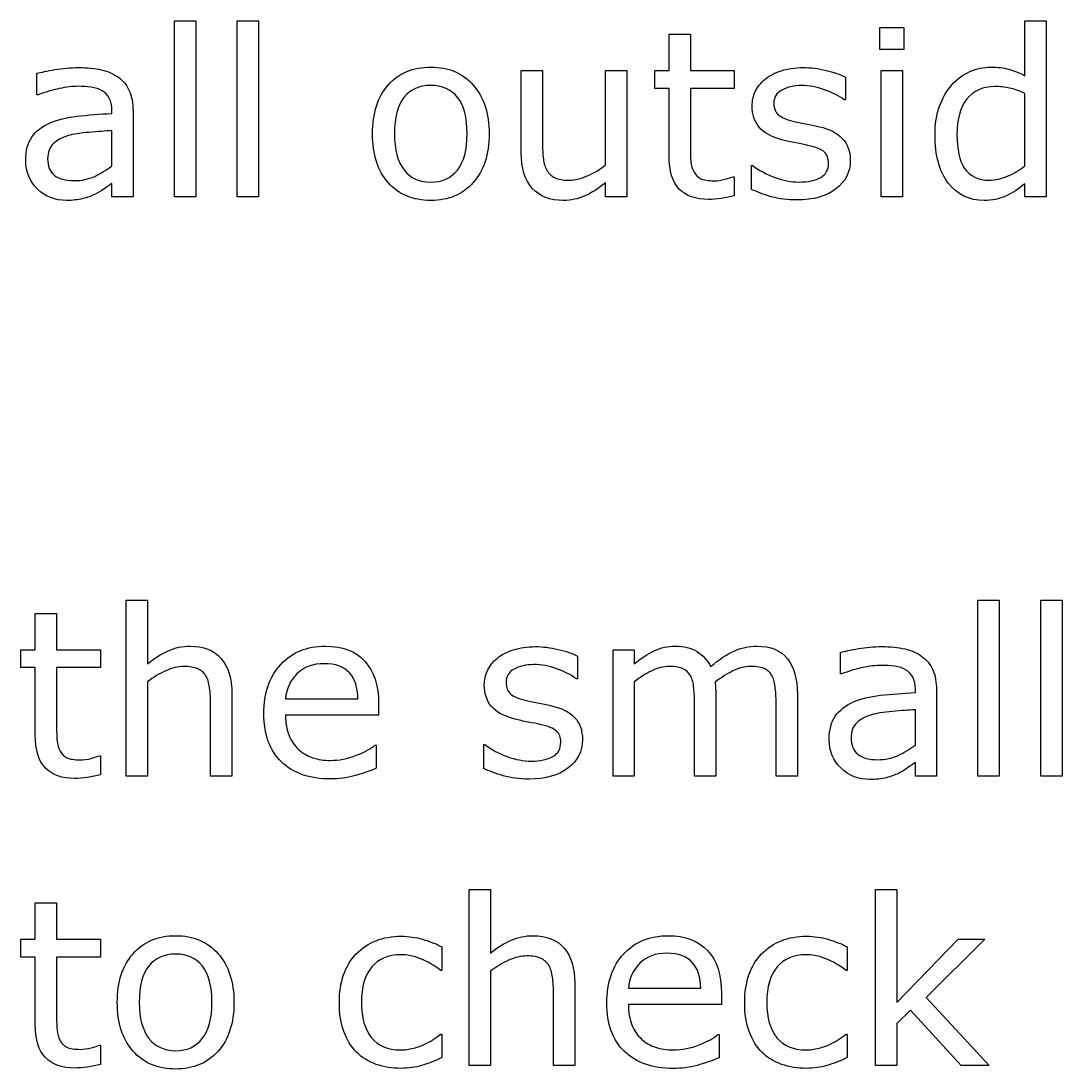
# Model space of a CAD drawing. Extents: x 37 to 222, y 56 to 202.
# Drawn here: x 147.97 to 166.99, y 182.04 to 201.2 of the extents above; entities that cross this region are included whole.
import ezdxf

# ---------------------------------------------------------------- set-up
doc = ezdxf.new("R2010")
doc.units = 0
doc.layers.add('Layer_1', color=7, linetype='CONTINUOUS')

msp = doc.modelspace()

# ---------------------------------------------------------------- linework, layer by layer
at = {"layer": 'Layer_1', "color": 7}
for p, q in [((150.771296, 197.981025), (150.771296, 201.197366)), ((150.771296, 201.197366), (151.159904, 201.197366)), ((151.159904, 201.197366), (151.159904, 197.981025)), ((151.920581, 197.981025), (151.920581, 201.197366)), ((151.920581, 201.197366), (152.309187, 201.197366)), ((152.309187, 201.197366), (152.309187, 197.981025)), ((166.315568, 200.19691), (166.315568, 201.197366)), ((166.315568, 201.197366), (166.704174, 201.197366)), ((166.704174, 201.197366), (166.704174, 197.981025)), ((159.812606, 200.289927), (159.812606, 200.953453)), ((159.812606, 200.953453), (160.201212, 200.953453)), ((160.201212, 200.953453), (160.201212, 200.289927)), ((163.661465, 200.676468), (163.661465, 201.079544)), ((163.661465, 201.079544), (164.099683, 201.079544)), ((164.099683, 201.079544), (164.099683, 200.676468)), ((164.099683, 200.676468), (163.661465, 200.676468)), ((164.099683, 200.676468), (164.099683, 200.676468)), ((148.257768, 199.84551), (148.257768, 200.240318)), ((157.108895, 198.791312), (157.108895, 200.289928)), ((157.108895, 200.289928), (157.497501, 200.289928)), ((157.497501, 200.289928), (157.497501, 198.97528)), ((158.65092, 198.566002), (158.65092, 200.289928)), ((158.65092, 200.289928), (159.039526, 200.289928)), ((159.039526, 200.289928), (159.039526, 197.981025)), ((159.550089, 199.963333), (159.550089, 200.289927)), ((159.550089, 200.289927), (159.812606, 200.289927)), ((160.201212, 200.289927), (161.003231, 200.289927)), ((161.003231, 200.289927), (161.003231, 199.963333)), ((163.686267, 197.981025), (163.686267, 200.289928)), ((163.686267, 200.289928), (164.074876, 200.289928)), ((164.074876, 200.289928), (164.074876, 197.981025)), ((163.033069, 200.172106), (163.033069, 199.756627)), ((148.278427, 199.84551), (148.257768, 199.84551)), ((159.812606, 199.963333), (159.550089, 199.963333)), ((159.812606, 198.7355), (159.812606, 199.963333)), ((161.003231, 199.963333), (160.201212, 199.963333)), ((160.201212, 199.963333), (160.201212, 198.9112)), ((166.315568, 198.549466), (166.315568, 199.874449)), ((163.033069, 199.756627), (163.012411, 199.756627)), ((149.628214, 199.506513), (149.628214, 199.566458)), ((150.014768, 199.547853), (150.014768, 197.981024)), ((149.628214, 198.549466), (149.628214, 199.192321)), ((156.12084, 199.134443), (156.12084, 199.134443)), ((156.52185, 199.134443), (156.52185, 199.134443)), ((163.124032, 198.646617), (163.124032, 198.646617)), ((149.628214, 198.549466), (149.628214, 198.549466)), ((161.319489, 198.119518), (161.319489, 198.555667)), ((161.319489, 198.555667), (161.340148, 198.555667)), ((166.315568, 198.549464), (166.315568, 198.549466)), ((160.982558, 198.351026), (161.003245, 198.351026)), ((161.003245, 198.351026), (161.003245, 198.001694)), ((149.628214, 197.981025), (149.628214, 198.227005)), ((158.65092, 197.981025), (158.65092, 198.23734)), ((166.315568, 197.981025), (166.315568, 198.222871)), ((150.014754, 197.981025), (149.628214, 197.981025)), ((150.014768, 197.981024), (150.014754, 197.981025)), ((151.159904, 197.981025), (150.771296, 197.981025)), ((151.159904, 197.981025), (151.159904, 197.981025)), ((152.309187, 197.981025), (151.920581, 197.981025)), ((152.309187, 197.981025), (152.309187, 197.981025)), ((159.039526, 197.981025), (158.65092, 197.981025)), ((159.039526, 197.981025), (159.039526, 197.981025)), ((161.003245, 198.001694), (161.003231, 198.001696)), ((164.074876, 197.981025), (163.686267, 197.981025)), ((164.074876, 197.981025), (164.074876, 197.981025)), ((166.704174, 197.981025), (166.315568, 197.981025)), ((166.704174, 197.981025), (166.704174, 197.981025)), ((149.890734, 187.397692), (149.890734, 190.614033)), ((149.890734, 190.614033), (150.27934, 190.614033)), ((150.27934, 190.614033), (150.27934, 189.45028)), ((165.455671, 187.397692), (165.455671, 190.614033)), ((165.455671, 190.614033), (165.844279, 190.614033)), ((165.844279, 190.614033), (165.844279, 187.397692)), ((166.604956, 187.397692), (166.604956, 190.614033)), ((166.604956, 190.614033), (166.993562, 190.614033)), ((166.993562, 190.614033), (166.993562, 187.397692)), ((148.228815, 189.706594), (148.228815, 190.370119)), ((148.228815, 190.370119), (148.617424, 190.370119)), ((148.617424, 190.370119), (148.617424, 189.706594)), ((147.9663, 189.379999), (147.9663, 189.706594)), ((147.9663, 189.706594), (148.228815, 189.706594)), ((148.617424, 189.706594), (149.41944, 189.706594)), ((149.41944, 189.706594), (149.41944, 189.379999)), ((158.787307, 187.397692), (158.787307, 189.706595)), ((158.787307, 189.706595), (159.175916, 189.706595)), ((159.175916, 189.706595), (159.175916, 189.45028)), ((162.942143, 189.262176), (162.942143, 189.656984)), ((158.138278, 189.588773), (158.138278, 189.173294)), ((148.228815, 189.379999), (147.9663, 189.379999)), ((148.228815, 188.152167), (148.228815, 189.379999)), ((149.41944, 189.379999), (148.617424, 189.379999)), ((148.617424, 189.379999), (148.617424, 188.327867)), ((162.962802, 189.262176), (162.942143, 189.262176)), ((150.27934, 189.121617), (150.27934, 187.397692)), ((158.138278, 189.173294), (158.117619, 189.173294)), ((159.175916, 189.121617), (159.175916, 187.397692)), ((151.821365, 188.896308), (151.821365, 187.397692)), ((160.666272, 188.875638), (160.666272, 187.397692)), ((162.156611, 188.896308), (162.156611, 187.397692)), ((164.312589, 188.92318), (164.312589, 188.983125)), ((164.699143, 188.96452), (164.699143, 187.397691)), ((151.432754, 187.397692), (151.432754, 188.71234)), ((152.801148, 188.809492), (154.124065, 188.809492)), ((154.124065, 188.809492), (154.124065, 188.809492)), ((154.50235, 188.722675), (154.50235, 188.511836)), ((160.277666, 187.397692), (160.277666, 188.71234)), ((161.768042, 187.397692), (161.768042, 188.71234)), ((154.502335, 188.511836), (152.801148, 188.511836)), ((154.50235, 188.511836), (154.502335, 188.511836)), ((164.312589, 187.966132), (164.312589, 188.608987)), ((154.436188, 187.961998), (154.456875, 187.961998)), ((154.456875, 187.961998), (154.456875, 187.538252)), ((156.424698, 187.536184), (156.424698, 187.972334)), ((156.424698, 187.972334), (156.445356, 187.972334)), ((158.229241, 188.063284), (158.229241, 188.063284)), ((164.312589, 187.966132), (164.312589, 187.966132)), ((149.398773, 187.767696), (149.419431, 187.767696)), ((149.419431, 187.767696), (149.419431, 187.418363)), ((164.312589, 187.397692), (164.312589, 187.643672)), ((149.419431, 187.418363), (149.41944, 187.418362)), ((150.27934, 187.397692), (149.890734, 187.397692)), ((151.821363, 187.397692), (151.432754, 187.397692)), ((151.821365, 187.397692), (151.821363, 187.397692)), ((159.175916, 187.397692), (158.787307, 187.397692)), ((160.666272, 187.397692), (160.277666, 187.397692)), ((162.156648, 187.397692), (161.768042, 187.397692)), ((162.156611, 187.397692), (162.156648, 187.397692)), ((164.699129, 187.397692), (164.312589, 187.397692)), ((164.699143, 187.397691), (164.699129, 187.397692)), ((165.844279, 187.397692), (165.455671, 187.397692)), ((165.844279, 187.397692), (165.844279, 187.397692)), ((166.993562, 187.397692), (166.604956, 187.397692)), ((166.993562, 187.397692), (166.993562, 187.397692)), ((156.158054, 182.106025), (156.158054, 185.322366)), ((156.158054, 185.322366), (156.54666, 185.322366)), ((156.54666, 185.322366), (156.54666, 184.158613)), ((163.582917, 182.106025), (163.582917, 185.322366)), ((163.582917, 185.322366), (163.971523, 185.322366)), ((163.971523, 185.322366), (163.971523, 183.259443)), ((148.228815, 184.414927), (148.228815, 185.078453)), ((148.228815, 185.078453), (148.617424, 185.078453)), ((148.617424, 185.078453), (148.617424, 184.414927)), ((147.9663, 184.088333), (147.9663, 184.414927)), ((147.9663, 184.414927), (148.228815, 184.414927)), ((148.617424, 184.414927), (149.41944, 184.414927)), ((149.41944, 184.414927), (149.41944, 184.088333)), ((155.657821, 184.276435), (155.657821, 183.84442)), ((163.066154, 184.276435), (163.066154, 183.84442)), ((163.971523, 183.259443), (165.093938, 184.414928)), ((165.58383, 184.414928), (164.511028, 183.348326)), ((165.093938, 184.414928), (165.58383, 184.414928)), ((148.228815, 184.088333), (147.9663, 184.088333)), ((148.228815, 182.8605), (148.228815, 184.088333)), ((149.41944, 184.088333), (148.617424, 184.088333)), ((148.617424, 184.088333), (148.617424, 183.0362)), ((155.657821, 183.84442), (155.637134, 183.84442)), ((156.54666, 183.829951), (156.54666, 182.106025)), ((163.066154, 183.84442), (163.045467, 183.84442)), ((158.088686, 183.604641), (158.088686, 182.106025)), ((159.068465, 183.517825), (160.391382, 183.517825)), ((160.391382, 183.517825), (160.391382, 183.517825)), ((157.700074, 182.106025), (157.700074, 183.420673)), ((160.769667, 183.431009), (160.769667, 183.220169)), ((164.511028, 183.348326), (165.662379, 182.106025)), ((151.457558, 183.259443), (151.457558, 183.259443)), ((151.858568, 183.259443), (151.858568, 183.259443)), ((160.769653, 183.220169), (159.068465, 183.220169)), ((160.769667, 183.220169), (160.769653, 183.220169)), ((164.223706, 183.116816), (163.971523, 182.877037)), ((165.149747, 182.106025), (164.223706, 183.116816)), ((163.971523, 182.877037), (163.971523, 182.106025)), ((155.637134, 182.6786), (155.657821, 182.6786)), ((155.657821, 182.6786), (155.657821, 182.250719)), ((160.703506, 182.670332), (160.724192, 182.670332)), ((160.724192, 182.670332), (160.724192, 182.246585)), ((163.045467, 182.6786), (163.066154, 182.6786)), ((163.066154, 182.6786), (163.066154, 182.250719)), ((149.398773, 182.476029), (149.419431, 182.476029)), ((149.419431, 182.476029), (149.419431, 182.126696)), ((155.657821, 182.250719), (155.657821, 182.250719)), ((163.066154, 182.250719), (163.066154, 182.250719)), ((149.419431, 182.126696), (149.41944, 182.126696)), ((156.54666, 182.106025), (156.158054, 182.106025)), ((158.08868, 182.106025), (157.700074, 182.106025)), ((158.088686, 182.106025), (158.08868, 182.106025)), ((163.971523, 182.106025), (163.582917, 182.106025)), ((165.662379, 182.106025), (165.149747, 182.106025)), ((165.662379, 182.106025), (165.662379, 182.106025))]:
    msp.add_line(p, q, dxfattribs=at)
for points in [[(148.257768, 200.240318), (148.333562, 200.260988), (148.443116, 200.283726), (148.58643, 200.30853)], [(148.58643, 200.30853), (148.729746, 200.333335), (148.870995, 200.345737), (149.010178, 200.345737)], [(149.010178, 200.345737), (149.172787, 200.345737), (149.314035, 200.331957), (149.433923, 200.304396)], [(149.433923, 200.304396), (149.555192, 200.278214), (149.659924, 200.232738), (149.748119, 200.16797)], [(154.678036, 200.025345), (154.870961, 200.244453), (155.130721, 200.354007), (155.457316, 200.354007)], [(155.457316, 200.354007), (155.781155, 200.354007), (156.039537, 200.244453), (156.232462, 200.025345)], [(161.567526, 200.134899), (161.644695, 200.199667), (161.742536, 200.250654), (161.861048, 200.287861)], [(161.861048, 200.287861), (161.980936, 200.326446), (162.114606, 200.345739), (162.262058, 200.345739)], [(162.262058, 200.345739), (162.399861, 200.345739), (162.539043, 200.328513), (162.679603, 200.294062)], [(162.679603, 200.294062), (162.82154, 200.260989), (162.939362, 200.220337), (163.033069, 200.172106)], [(164.982316, 200.031546), (165.076021, 200.136277), (165.184886, 200.216203), (165.308909, 200.271324)], [(165.308909, 200.271324), (165.434312, 200.326446), (165.563848, 200.354007), (165.697518, 200.354007)], [(165.697518, 200.354007), (165.818785, 200.354007), (165.926272, 200.340915), (166.01998, 200.314733)], [(166.01998, 200.314733), (166.113685, 200.289928), (166.212214, 200.250654), (166.315568, 200.19691)], [(149.008098, 200.002606), (148.906122, 200.002606), (148.792433, 199.988826), (148.667033, 199.961265)], [(149.249943, 199.986071), (149.172772, 199.997094), (149.092157, 200.002606), (149.008098, 200.002606)], [(149.448379, 199.921992), (149.393259, 199.953687), (149.327114, 199.975046), (149.249943, 199.986071)], [(149.748119, 200.16797), (149.834934, 200.104581), (149.901079, 200.022587), (149.946555, 199.921991)], [(154.390714, 199.134443), (154.390714, 199.510648), (154.486488, 199.807615), (154.678036, 200.025345)], [(155.457316, 200.019144), (155.246475, 200.019144), (155.082488, 199.946108), (154.965355, 199.800035)], [(155.94514, 199.800035), (155.828007, 199.946108), (155.665399, 200.019144), (155.457316, 200.019144)], [(156.232462, 200.025345), (156.425387, 199.807615), (156.52185, 199.510648), (156.52185, 199.134443)], [(161.387691, 199.90959), (161.427654, 199.99365), (161.487599, 200.068753), (161.567526, 200.134899)], [(162.23313, 200.017076), (162.091191, 200.017076), (161.971301, 199.989516), (161.873461, 199.934394)], [(162.650675, 199.940595), (162.508736, 199.991583), (162.369555, 200.017076), (162.23313, 200.017076)], [(164.754938, 199.640872), (164.811439, 199.793834), (164.887232, 199.924059), (164.982316, 200.031546)], [(165.763662, 199.998471), (165.545934, 199.998471), (165.376435, 199.922679), (165.255166, 199.771095)], [(166.034449, 199.971601), (165.951765, 199.989515), (165.861503, 199.998471), (165.763662, 199.998471)], [(148.667033, 199.961265), (148.541632, 199.935082), (148.412097, 199.896497), (148.278427, 199.84551)], [(149.580671, 199.785566), (149.550354, 199.843444), (149.506257, 199.888919), (149.448379, 199.921992)], [(149.946555, 199.921991), (149.99203, 199.821394), (150.014768, 199.696681), (150.014768, 199.547853)], [(154.965355, 199.800035), (154.8496, 199.655341), (154.791723, 199.433477), (154.791723, 199.134443)], [(156.12084, 199.134443), (156.12084, 199.433477), (156.062274, 199.655341), (155.94514, 199.800035)], [(161.329813, 199.640872), (161.329813, 199.735957), (161.349106, 199.825529), (161.387691, 199.90959)], [(161.873461, 199.934394), (161.77562, 199.880651), (161.726699, 199.800035), (161.726699, 199.692548)], [(163.012411, 199.756627), (162.913191, 199.829663), (162.792612, 199.890986), (162.650675, 199.940595)], [(166.315568, 199.874449), (166.210837, 199.921303), (166.117131, 199.953687), (166.034449, 199.971601)], [(149.628214, 199.566458), (149.628214, 199.654653), (149.612366, 199.727689), (149.580671, 199.785566)], [(161.455904, 199.256399), (161.371844, 199.36113), (161.329813, 199.489288), (161.329813, 199.640872)], [(161.726699, 199.692548), (161.726699, 199.597464), (161.756327, 199.525806), (161.815582, 199.477574)], [(164.672256, 199.117907), (164.672256, 199.313588), (164.699816, 199.48791), (164.754938, 199.640872)], [(165.255166, 199.771095), (165.133899, 199.619511), (165.073265, 199.404537), (165.073265, 199.126173)], [(148.487198, 199.330814), (148.627758, 199.392825), (148.796568, 199.434855), (148.993629, 199.456904)], [(148.993629, 199.456904), (149.190687, 199.478953), (149.402216, 199.495489), (149.628214, 199.506513)], [(161.815582, 199.477574), (161.873461, 199.429343), (161.967168, 199.390069), (162.096704, 199.359752)], [(148.164736, 199.074498), (148.24053, 199.183363), (148.348017, 199.268802), (148.487198, 199.330814)], [(161.887919, 199.020755), (161.685347, 199.074498), (161.541342, 199.153046), (161.455904, 199.256399)], [(162.096704, 199.359752), (162.168362, 199.343216), (162.248288, 199.326679), (162.336483, 199.310143)], [(162.336483, 199.310143), (162.426055, 199.293606), (162.500468, 199.278448), (162.559723, 199.264668)], [(162.559723, 199.264668), (162.740248, 199.223326), (162.87943, 199.152357), (162.977271, 199.051761)], [(148.053117, 198.650752), (148.053117, 198.825762), (148.090324, 198.967011), (148.164736, 199.074498)], [(148.828263, 199.10137), (148.716643, 199.069675), (148.626381, 199.020066), (148.55748, 198.952542)], [(149.2086, 199.161315), (149.048749, 199.147535), (148.92197, 199.127553), (148.828263, 199.10137)], [(149.628214, 199.192321), (149.509703, 199.185431), (149.369832, 199.175095), (149.2086, 199.161315)], [(154.678036, 198.243541), (154.486488, 198.461271), (154.390714, 198.758239), (154.390714, 199.134443)], [(154.791723, 199.134443), (154.791723, 198.845055), (154.85029, 198.625258), (154.967424, 198.475052)], [(155.943074, 198.472985), (156.061585, 198.621813), (156.12084, 198.842299), (156.12084, 199.134443)], [(156.52185, 199.134443), (156.52185, 198.758239), (156.425387, 198.461271), (156.232462, 198.243541)], [(162.977271, 199.051761), (163.075112, 198.949786), (163.124032, 198.814738), (163.124032, 198.646617)], [(164.914103, 198.235273), (164.752871, 198.447491), (164.672256, 198.741702), (164.672256, 199.117907)], [(165.073265, 199.126173), (165.073265, 198.851944), (165.120119, 198.643171), (165.213826, 198.499855)], [(148.55748, 198.952542), (148.488576, 198.886396), (148.454124, 198.794757), (148.454124, 198.677623)], [(157.497501, 198.97528), (157.497501, 198.858146), (157.503013, 198.757549), (157.514039, 198.673489)], [(160.201212, 198.9112), (160.201212, 198.789933), (160.203968, 198.694848), (160.209481, 198.625946)], [(162.129766, 198.967011), (162.041572, 198.983548), (161.960956, 199.001462), (161.887919, 199.020755)], [(162.346807, 198.923603), (162.291685, 198.936006), (162.219338, 198.950475), (162.129766, 198.967011)], [(162.648595, 198.803714), (162.59623, 198.850567), (162.495634, 198.89053), (162.346807, 198.923603)], [(148.270158, 198.123652), (148.125464, 198.261456), (148.053117, 198.437156), (148.053117, 198.650752)], [(148.454124, 198.677623), (148.454124, 198.545332), (148.494088, 198.445424), (148.574015, 198.3779)], [(157.311465, 198.138121), (157.176418, 198.286949), (157.108895, 198.50468), (157.108895, 198.791312)], [(157.514039, 198.673489), (157.525064, 198.590807), (157.548491, 198.519838), (157.584318, 198.460582)], [(159.996573, 198.125718), (159.873928, 198.252498), (159.812606, 198.455759), (159.812606, 198.7355)], [(162.727146, 198.597008), (162.727146, 198.687959), (162.700962, 198.75686), (162.648595, 198.803714)], [(163.124032, 198.646617), (163.124032, 198.435778), (163.036527, 198.262834), (162.861515, 198.127786)], [(149.314021, 198.35723), (149.427021, 198.410973), (149.531752, 198.475052), (149.628214, 198.549466)], [(154.967424, 198.475052), (155.084557, 198.326223), (155.247855, 198.251809), (155.457316, 198.251809)], [(155.457316, 198.251809), (155.664021, 198.251809), (155.825941, 198.325535), (155.943074, 198.472985)], [(157.584318, 198.460582), (157.621524, 198.399949), (157.669755, 198.355851), (157.72901, 198.328291)], [(158.316055, 198.365498), (158.435945, 198.417863), (158.547567, 198.484698), (158.65092, 198.566002)], [(160.209481, 198.625946), (160.214994, 198.558422), (160.234286, 198.495033), (160.267356, 198.435777)], [(161.340148, 198.555667), (161.462794, 198.463338), (161.599221, 198.389613), (161.749427, 198.334492)], [(162.582451, 198.336559), (162.678914, 198.39168), (162.727146, 198.478497), (162.727146, 198.597008)], [(165.213826, 198.499855), (165.307533, 198.357917), (165.457739, 198.286948), (165.664444, 198.286948)], [(165.999307, 198.359295), (166.112307, 198.408905), (166.217727, 198.472294), (166.315568, 198.549464)], [(148.574015, 198.3779), (148.65394, 198.311754), (148.775897, 198.278681), (148.939885, 198.278681)], [(148.939885, 198.278681), (149.076309, 198.278681), (149.201021, 198.304864), (149.314021, 198.35723)], [(157.72901, 198.328291), (157.788268, 198.30073), (157.874395, 198.286949), (157.987393, 198.286949)], [(157.987393, 198.286949), (158.08799, 198.286949), (158.197544, 198.313132), (158.316055, 198.365498)], [(160.267356, 198.435777), (160.297675, 198.380656), (160.339016, 198.340003), (160.391382, 198.313821)], [(160.391382, 198.313821), (160.445125, 198.289016), (160.526429, 198.276614), (160.635295, 198.276614)], [(160.635295, 198.276614), (160.698684, 198.276614), (160.76483, 198.28557), (160.833731, 198.303484)], [(160.833731, 198.303484), (160.902633, 198.322777), (160.952242, 198.338624), (160.982558, 198.351026)], [(161.749427, 198.334492), (161.899633, 198.280748), (162.043638, 198.253877), (162.181441, 198.253877)], [(162.181441, 198.253877), (162.352317, 198.253877), (162.485987, 198.281437), (162.582451, 198.336559)], [(165.664444, 198.286948), (165.774688, 198.286948), (165.886309, 198.311064), (165.999307, 198.359295)], [(148.799324, 197.916946), (148.59124, 197.916946), (148.414851, 197.985848), (148.270158, 198.123652)], [(149.487653, 198.127786), (149.429777, 198.086445), (149.373278, 198.053372), (149.318156, 198.028567)], [(149.628214, 198.227005), (149.593764, 198.203578), (149.54691, 198.170505), (149.487653, 198.127786)], [(155.457316, 197.916946), (155.130721, 197.916946), (154.870961, 198.025811), (154.678036, 198.243541)], [(156.232462, 198.243541), (156.039537, 198.025811), (155.781155, 197.916946), (155.457316, 197.916946)], [(157.87784, 197.916946), (157.635306, 197.916946), (157.446514, 197.990671), (157.311465, 198.138121)], [(158.65092, 198.23734), (158.520005, 198.133987), (158.394603, 198.05475), (158.274715, 197.999629)], [(160.534009, 197.935549), (160.298364, 197.935549), (160.119219, 197.998939), (159.996573, 198.125718)], [(161.67709, 197.985159), (161.535153, 198.0265), (161.415953, 198.071287), (161.319489, 198.119518)], [(162.861515, 198.127786), (162.687882, 197.992738), (162.45017, 197.925215), (162.148379, 197.925215)], [(165.571427, 197.916946), (165.29582, 197.916946), (165.076712, 198.023055), (164.914103, 198.235273)], [(166.315568, 198.222871), (166.203947, 198.126408), (166.087503, 198.051305), (165.966236, 197.997562)], [(149.094912, 197.950019), (149.010854, 197.927971), (148.912324, 197.916946), (148.799324, 197.916946)], [(149.318156, 198.028567), (149.253388, 197.996873), (149.178973, 197.97069), (149.094912, 197.950019)], [(158.274715, 197.999629), (158.154825, 197.944507), (158.022534, 197.916946), (157.87784, 197.916946)], [(160.763452, 197.954153), (160.678014, 197.941751), (160.601533, 197.935549), (160.534009, 197.935549)], [(161.003231, 198.001696), (160.930194, 197.982403), (160.850268, 197.966556), (160.763452, 197.954153)], [(162.148379, 197.925215), (161.977503, 197.925215), (161.820407, 197.945196), (161.67709, 197.985159)], [(165.966236, 197.997562), (165.844967, 197.943818), (165.713364, 197.916946), (165.571427, 197.916946)], [(150.27934, 189.45028), (150.400607, 189.550876), (150.526009, 189.629425), (150.655545, 189.685924)], [(150.655545, 189.685924), (150.785079, 189.742424), (150.91806, 189.770673), (151.054486, 189.770673)], [(151.054486, 189.770673), (151.303912, 189.770673), (151.494082, 189.69557), (151.624995, 189.545364)], [(152.714345, 189.437877), (152.92105, 189.659741), (153.192523, 189.770673), (153.528765, 189.770673)], [(153.528765, 189.770673), (153.840203, 189.770673), (154.079981, 189.679723), (154.248101, 189.497822)], [(156.672734, 189.551565), (156.749903, 189.616333), (156.847744, 189.667321), (156.966257, 189.704528)], [(156.966257, 189.704528), (157.086145, 189.743113), (157.219815, 189.762405), (157.367266, 189.762405)], [(157.367266, 189.762405), (157.50507, 189.762405), (157.644251, 189.74518), (157.784811, 189.710729)], [(157.784811, 189.710729), (157.926748, 189.677656), (158.044571, 189.637004), (158.138278, 189.588773)], [(159.175916, 189.45028), (159.297183, 189.550876), (159.417761, 189.629425), (159.537651, 189.685924)], [(159.537651, 189.685924), (159.658918, 189.742424), (159.787764, 189.770673), (159.924188, 189.770673)], [(159.924188, 189.770673), (160.081286, 189.770673), (160.214268, 189.737601), (160.323132, 189.671455)], [(160.323132, 189.671455), (160.433376, 189.605309), (160.515369, 189.513669), (160.569111, 189.396536)], [(160.569111, 189.396536), (160.726207, 189.528828), (160.869524, 189.623912), (160.99906, 189.68179)], [(160.99906, 189.68179), (161.128594, 189.741046), (161.267087, 189.770673), (161.414539, 189.770673)], [(161.414539, 189.770673), (161.668097, 189.770673), (161.854821, 189.693503), (161.974711, 189.539163)], [(162.942143, 189.656984), (163.017937, 189.677655), (163.127491, 189.700392), (163.270805, 189.725197)], [(163.270805, 189.725197), (163.414121, 189.750002), (163.55537, 189.762404), (163.694553, 189.762404)], [(163.694553, 189.762404), (163.857162, 189.762404), (163.99841, 189.748624), (164.118298, 189.721063)], [(164.118298, 189.721063), (164.239567, 189.69488), (164.344299, 189.649405), (164.432494, 189.584637)], [(151.624995, 189.545364), (151.755909, 189.395158), (151.821365, 189.178806), (151.821365, 188.896308)], [(153.508081, 189.45028), (153.299996, 189.45028), (153.133942, 189.388957), (153.009919, 189.266312)], [(153.969034, 189.282848), (153.868437, 189.394469), (153.714786, 189.45028), (153.508081, 189.45028)], [(154.248101, 189.497822), (154.4176, 189.315921), (154.50235, 189.057539), (154.50235, 188.722675)], [(156.4929, 189.326256), (156.532862, 189.410316), (156.592807, 189.48542), (156.672734, 189.551565)], [(161.974711, 189.539163), (162.095978, 189.386201), (162.156611, 189.171916), (162.156611, 188.896308)], [(164.432494, 189.584637), (164.519309, 189.521247), (164.585454, 189.439254), (164.63093, 189.338657)], [(150.612136, 189.322122), (150.49638, 189.269757), (150.385448, 189.202922), (150.27934, 189.121617)], [(150.944933, 189.40067), (150.838823, 189.40067), (150.727891, 189.374487), (150.612136, 189.322122)], [(151.197112, 189.357262), (151.132344, 189.386201), (151.048284, 189.40067), (150.944933, 189.40067)], [(151.345942, 189.229105), (151.311491, 189.286982), (151.261881, 189.329701), (151.197112, 189.357262)], [(152.406353, 188.538707), (152.406353, 188.91629), (152.509017, 189.216013), (152.714345, 189.437877)], [(153.009919, 189.266312), (152.887275, 189.143666), (152.817684, 188.991393), (152.801148, 188.809492)], [(154.124065, 188.809492), (154.122747, 189.013442), (154.071071, 189.171227), (153.969034, 189.282848)], [(156.435021, 189.057539), (156.435021, 189.152623), (156.454314, 189.242196), (156.4929, 189.326256)], [(156.978669, 189.351061), (156.880828, 189.297317), (156.831908, 189.216702), (156.831908, 189.109215)], [(157.338339, 189.433743), (157.1964, 189.433743), (157.07651, 189.406182), (156.978669, 189.351061)], [(157.755884, 189.357262), (157.613945, 189.408249), (157.474763, 189.433743), (157.338339, 189.433743)], [(158.117619, 189.173294), (158.018399, 189.24633), (157.897821, 189.307653), (157.755884, 189.357262)], [(159.494243, 189.322122), (159.388133, 189.269757), (159.282024, 189.202922), (159.175916, 189.121617)], [(159.814635, 189.40067), (159.708527, 189.40067), (159.60173, 189.374487), (159.494243, 189.322122)], [(160.07095, 189.355195), (160.011694, 189.385512), (159.926256, 189.40067), (159.814635, 189.40067)], [(160.207376, 189.222903), (160.175682, 189.282159), (160.130207, 189.326256), (160.07095, 189.355195)], [(160.978418, 189.317988), (160.869552, 189.264245), (160.760687, 189.195343), (160.651822, 189.111282)], [(161.305011, 189.40067), (161.196147, 189.40067), (161.087283, 189.373109), (160.978418, 189.317988)], [(161.561328, 189.355195), (161.502071, 189.385512), (161.416632, 189.40067), (161.305011, 189.40067)], [(161.697752, 189.220836), (161.666058, 189.280092), (161.620584, 189.324878), (161.561328, 189.355195)], [(163.351408, 189.377931), (163.226007, 189.351749), (163.096472, 189.313164), (162.962802, 189.262176)], [(163.692473, 189.419273), (163.590497, 189.419273), (163.476808, 189.405492), (163.351408, 189.377931)], [(163.934318, 189.402737), (163.857147, 189.413761), (163.776532, 189.419273), (163.692473, 189.419273)], [(164.132754, 189.338658), (164.077634, 189.370353), (164.011489, 189.391713), (163.934318, 189.402737)], [(164.265046, 189.202233), (164.234729, 189.26011), (164.190632, 189.305586), (164.132754, 189.338658)], [(164.63093, 189.338657), (164.676405, 189.238061), (164.699143, 189.113348), (164.699143, 188.96452)], [(151.414155, 189.009996), (151.401756, 189.103703), (151.379019, 189.176739), (151.345942, 189.229105)], [(156.831908, 189.109215), (156.831908, 189.014131), (156.861535, 188.942473), (156.920791, 188.894241)], [(160.263188, 189.001728), (160.254928, 189.094057), (160.236324, 189.167782), (160.207376, 189.222903)], [(160.651822, 189.111282), (160.655961, 189.079587), (160.659405, 189.04238), (160.662152, 188.999661)], [(161.753564, 188.999661), (161.745304, 189.09199), (161.7267, 189.165715), (161.697752, 189.220836)], [(164.312589, 188.983125), (164.312589, 189.071319), (164.296741, 189.144355), (164.265046, 189.202233)], [(151.432754, 188.71234), (151.432754, 188.818449), (151.426554, 188.917668), (151.414155, 189.009996)], [(156.561113, 188.673066), (156.477052, 188.777797), (156.435021, 188.905954), (156.435021, 189.057539)], [(156.920791, 188.894241), (156.978669, 188.84601), (157.072376, 188.806736), (157.201912, 188.776419)], [(160.277666, 188.71234), (160.277666, 188.814315), (160.27284, 188.910778), (160.263188, 189.001728)], [(160.662152, 188.999661), (160.664898, 188.95832), (160.666272, 188.916979), (160.666272, 188.875638)], [(161.768042, 188.71234), (161.768042, 188.811559), (161.763216, 188.907333), (161.753564, 188.999661)], [(163.171573, 188.74748), (163.312133, 188.809492), (163.480943, 188.851522), (163.678004, 188.873571)], [(163.678004, 188.873571), (163.875062, 188.895619), (164.086591, 188.912156), (164.312589, 188.92318)], [(157.201912, 188.776419), (157.27357, 188.759883), (157.353497, 188.743346), (157.441691, 188.726809)], [(157.441691, 188.726809), (157.531263, 188.710273), (157.605676, 188.695115), (157.664932, 188.681334)], [(157.664932, 188.681334), (157.845456, 188.639993), (157.984639, 188.569024), (158.08248, 188.468427)], [(162.849111, 188.491165), (162.924905, 188.60003), (163.032392, 188.685468), (163.171573, 188.74748)], [(152.728814, 187.654007), (152.51384, 187.862091), (152.406353, 188.156991), (152.406353, 188.538707)], [(152.801148, 188.511836), (152.801148, 188.369898), (152.822507, 188.245874), (152.865226, 188.139765)], [(156.993127, 188.437422), (156.790556, 188.491165), (156.646551, 188.569713), (156.561113, 188.673066)], [(162.737492, 188.067418), (162.737492, 188.242429), (162.774699, 188.383678), (162.849111, 188.491165)], [(163.512638, 188.518037), (163.401018, 188.486342), (163.310756, 188.436732), (163.241855, 188.369209)], [(163.892975, 188.577981), (163.733124, 188.564202), (163.606345, 188.54422), (163.512638, 188.518037)], [(164.312589, 188.608987), (164.194078, 188.602097), (164.054207, 188.591762), (163.892975, 188.577981)], [(148.617424, 188.327867), (148.617424, 188.2066), (148.62018, 188.111515), (148.625693, 188.042613)], [(157.234975, 188.383678), (157.14678, 188.400214), (157.066164, 188.418129), (156.993127, 188.437422)], [(157.452015, 188.34027), (157.396893, 188.352673), (157.324546, 188.367142), (157.234975, 188.383678)], [(157.753804, 188.220381), (157.701438, 188.267234), (157.600842, 188.307197), (157.452015, 188.34027)], [(158.08248, 188.468427), (158.18032, 188.366453), (158.229241, 188.231405), (158.229241, 188.063284)], [(163.241855, 188.369209), (163.172951, 188.303063), (163.138499, 188.211423), (163.138499, 188.09429)], [(148.412784, 187.542385), (148.290138, 187.669165), (148.228815, 187.872425), (148.228815, 188.152167)], [(152.865226, 188.139765), (152.907945, 188.035034), (152.966512, 187.948907), (153.040927, 187.881383)], [(157.832354, 188.013675), (157.832354, 188.104625), (157.806171, 188.173527), (157.753804, 188.220381)], [(148.625693, 188.042613), (148.631205, 187.975089), (148.650498, 187.911699), (148.683571, 187.852444)], [(154.095125, 187.775963), (154.254978, 187.839353), (154.368666, 187.901365), (154.436188, 187.961998)], [(156.445356, 187.972334), (156.568003, 187.880005), (156.704429, 187.80628), (156.854635, 187.751158)], [(157.687659, 187.753225), (157.784123, 187.808347), (157.832354, 187.895163), (157.832354, 188.013675)], [(158.229241, 188.063284), (158.229241, 187.852444), (158.141735, 187.679501), (157.966723, 187.544453)], [(162.954533, 187.540319), (162.809839, 187.678123), (162.737492, 187.853822), (162.737492, 188.067418)], [(163.138499, 188.09429), (163.138499, 187.961998), (163.178463, 187.862091), (163.25839, 187.794567)], [(163.998396, 187.773896), (164.111396, 187.82764), (164.216127, 187.891718), (164.312589, 187.966132)], [(148.683571, 187.852444), (148.713889, 187.797322), (148.755231, 187.75667), (148.807596, 187.730487)], [(148.807596, 187.730487), (148.861339, 187.705683), (148.942642, 187.69328), (149.051507, 187.69328)], [(149.249946, 187.720153), (149.318847, 187.739446), (149.368456, 187.755293), (149.398773, 187.767696)], [(153.040927, 187.881383), (153.112585, 187.815237), (153.197333, 187.765628), (153.295172, 187.732555)], [(153.295172, 187.732555), (153.394392, 187.699482), (153.503257, 187.682946), (153.621768, 187.682946)], [(153.621768, 187.682946), (153.778864, 187.682946), (153.93665, 187.713951), (154.095125, 187.775963)], [(156.854635, 187.751158), (157.004841, 187.697415), (157.148846, 187.670543), (157.28665, 187.670543)], [(157.28665, 187.670543), (157.457526, 187.670543), (157.591196, 187.698104), (157.687659, 187.753225)], [(163.25839, 187.794567), (163.338315, 187.728421), (163.460272, 187.695348), (163.62426, 187.695348)], [(163.62426, 187.695348), (163.760684, 187.695348), (163.885396, 187.721531), (163.998396, 187.773896)], [(148.95022, 187.352216), (148.714576, 187.352216), (148.53543, 187.415606), (148.412784, 187.542385)], [(149.051507, 187.69328), (149.114898, 187.69328), (149.181044, 187.702238), (149.249946, 187.720153)], [(153.625917, 187.343948), (153.242823, 187.343948), (152.943789, 187.447301), (152.728814, 187.654007)], [(154.456875, 187.538252), (154.325962, 187.48313), (154.192292, 187.436966), (154.055866, 187.399759)], [(156.782299, 187.401826), (156.640362, 187.443167), (156.521161, 187.487953), (156.424698, 187.536184)], [(157.966723, 187.544453), (157.793091, 187.409405), (157.555379, 187.341881), (157.253587, 187.341881)], [(163.483699, 187.333613), (163.275615, 187.333613), (163.099226, 187.402515), (162.954533, 187.540319)], [(164.172028, 187.544453), (164.114152, 187.503112), (164.057653, 187.470039), (164.002531, 187.445234)], [(164.312589, 187.643672), (164.278139, 187.620245), (164.231285, 187.587172), (164.172028, 187.544453)], [(149.179664, 187.37082), (149.094224, 187.358417), (149.017743, 187.352216), (148.95022, 187.352216)], [(149.41944, 187.418362), (149.346404, 187.39907), (149.266479, 187.383222), (149.179664, 187.37082)], [(154.055866, 187.399759), (153.919439, 187.362552), (153.776123, 187.343948), (153.625917, 187.343948)], [(157.253587, 187.341881), (157.082711, 187.341881), (156.925615, 187.361863), (156.782299, 187.401826)], [(163.779287, 187.366686), (163.695229, 187.344637), (163.596699, 187.333613), (163.483699, 187.333613)], [(164.002531, 187.445234), (163.937763, 187.413539), (163.863348, 187.387356), (163.779287, 187.366686)], [(150.014754, 184.150345), (150.207679, 184.369453), (150.467439, 184.479007), (150.794034, 184.479007)], [(150.794034, 184.479007), (151.117873, 184.479007), (151.376255, 184.369453), (151.56918, 184.150345)], [(154.095125, 184.146211), (154.303208, 184.361185), (154.577438, 184.468672), (154.917815, 184.468672)], [(154.917815, 184.468672), (155.050105, 184.468672), (155.179641, 184.450068), (155.30642, 184.412861)], [(156.922865, 184.394257), (157.052401, 184.450757), (157.185382, 184.479007), (157.321806, 184.479007)], [(157.321806, 184.479007), (157.571232, 184.479007), (157.761402, 184.403904), (157.892315, 184.253698)], [(158.981662, 184.146211), (159.188367, 184.368075), (159.459841, 184.479007), (159.796082, 184.479007)], [(159.796082, 184.479007), (160.10752, 184.479007), (160.347299, 184.388056), (160.515419, 184.206155)], [(161.503459, 184.146211), (161.711541, 184.361185), (161.985771, 184.468672), (162.326148, 184.468672)], [(162.326148, 184.468672), (162.458439, 184.468672), (162.587974, 184.450068), (162.714754, 184.412861)], [(155.30642, 184.412861), (155.434578, 184.375654), (155.551711, 184.330179), (155.657821, 184.276435)], [(156.54666, 184.158613), (156.667927, 184.25921), (156.793329, 184.337758), (156.922865, 184.394257)], [(162.714754, 184.412861), (162.842911, 184.375654), (162.960044, 184.330179), (163.066154, 184.276435)], [(149.727432, 183.259443), (149.727432, 183.635648), (149.823206, 183.932615), (150.014754, 184.150345)], [(150.794034, 184.144144), (150.583194, 184.144144), (150.419207, 184.071108), (150.302076, 183.925035)], [(151.281861, 183.925035), (151.164727, 184.071108), (151.002119, 184.144144), (150.794034, 184.144144)], [(151.56918, 184.150345), (151.762105, 183.932615), (151.858568, 183.635648), (151.858568, 183.259443)], [(153.785065, 183.257376), (153.785065, 183.634959), (153.888418, 183.931237), (154.095125, 184.146211)], [(154.901262, 184.131741), (154.680777, 184.131741), (154.506456, 184.057327), (154.378299, 183.908499)], [(155.269198, 184.057327), (155.143797, 184.106936), (155.021152, 184.131741), (154.901262, 184.131741)], [(157.212253, 184.109004), (157.106143, 184.109004), (156.995211, 184.082821), (156.879457, 184.030455)], [(157.464433, 184.065595), (157.399666, 184.094534), (157.315606, 184.109004), (157.212253, 184.109004)], [(157.892315, 184.253698), (158.023229, 184.103491), (158.088686, 183.887139), (158.088686, 183.604641)], [(158.67367, 183.247041), (158.67367, 183.624623), (158.776334, 183.924347), (158.981662, 184.146211)], [(159.775398, 184.158613), (159.567314, 184.158613), (159.40126, 184.09729), (159.277236, 183.974645)], [(160.236352, 183.991181), (160.135754, 184.102802), (159.982103, 184.158613), (159.775398, 184.158613)], [(160.515419, 184.206155), (160.684917, 184.024254), (160.769667, 183.765872), (160.769667, 183.431009)], [(161.193398, 183.257376), (161.193398, 183.634959), (161.296752, 183.931237), (161.503459, 184.146211)], [(162.309596, 184.131741), (162.08911, 184.131741), (161.914789, 184.057327), (161.786632, 183.908499)], [(162.677531, 184.057327), (162.552131, 184.106936), (162.429485, 184.131741), (162.309596, 184.131741)], [(150.302076, 183.925035), (150.186319, 183.780341), (150.128441, 183.558477), (150.128441, 183.259443)], [(151.457558, 183.259443), (151.457558, 183.558477), (151.398993, 183.780341), (151.281861, 183.925035)], [(154.378299, 183.908499), (154.251519, 183.761049), (154.188129, 183.544008), (154.188129, 183.257376)], [(155.637134, 183.84442), (155.518623, 183.936749), (155.395978, 184.007718), (155.269198, 184.057327)], [(156.879457, 184.030455), (156.763702, 183.97809), (156.65277, 183.911255), (156.54666, 183.829951)], [(157.613263, 183.937438), (157.578811, 183.995315), (157.529201, 184.038035), (157.464433, 184.065595)], [(157.681476, 183.71833), (157.669077, 183.812036), (157.646339, 183.885072), (157.613263, 183.937438)], [(159.277236, 183.974645), (159.154592, 183.851999), (159.085002, 183.699726), (159.068465, 183.517825)], [(160.391382, 183.517825), (160.390065, 183.721775), (160.338388, 183.87956), (160.236352, 183.991181)], [(161.786632, 183.908499), (161.659852, 183.761049), (161.596462, 183.544008), (161.596462, 183.257376)], [(163.045467, 183.84442), (162.926957, 183.936749), (162.804311, 184.007718), (162.677531, 184.057327)], [(157.700074, 183.420673), (157.700074, 183.526782), (157.693875, 183.626001), (157.681476, 183.71833)], [(150.014754, 182.368541), (149.823206, 182.586271), (149.727432, 182.883239), (149.727432, 183.259443)], [(150.128441, 183.259443), (150.128441, 182.970055), (150.187008, 182.750258), (150.304142, 182.600052)], [(151.279792, 182.597985), (151.398303, 182.746813), (151.457558, 182.967299), (151.457558, 183.259443)], [(151.858568, 183.259443), (151.858568, 182.883239), (151.762105, 182.586271), (151.56918, 182.368541)], [(153.867747, 182.726142), (153.812626, 182.877726), (153.785065, 183.054804), (153.785065, 183.257376)], [(154.188129, 183.257376), (154.188129, 182.979012), (154.250141, 182.764727), (154.374164, 182.614521)], [(158.996132, 182.36234), (158.781157, 182.570424), (158.67367, 182.865324), (158.67367, 183.247041)], [(159.068465, 183.220169), (159.068465, 183.078231), (159.089825, 182.954207), (159.132544, 182.848098)], [(161.276081, 182.726142), (161.220959, 182.877726), (161.193398, 183.054804), (161.193398, 183.257376)], [(161.596462, 183.257376), (161.596462, 182.979012), (161.658474, 182.764727), (161.782498, 182.614521)], [(148.617424, 183.0362), (148.617424, 182.914933), (148.62018, 182.819848), (148.625693, 182.750946)], [(148.412784, 182.250718), (148.290138, 182.377498), (148.228815, 182.580759), (148.228815, 182.8605)], [(148.625693, 182.750946), (148.631205, 182.683422), (148.650498, 182.620033), (148.683571, 182.560777)], [(159.132544, 182.848098), (159.175263, 182.743368), (159.23383, 182.65724), (159.308244, 182.589716)], [(148.683571, 182.560777), (148.713889, 182.505656), (148.755231, 182.465003), (148.807596, 182.438821)], [(150.304142, 182.600052), (150.421275, 182.451223), (150.584573, 182.376809), (150.794034, 182.376809)], [(150.794034, 182.376809), (151.000739, 182.376809), (151.162659, 182.450535), (151.279792, 182.597985)], [(154.101326, 182.349938), (154.000729, 182.449157), (153.922869, 182.574558), (153.867747, 182.726142)], [(154.374164, 182.614521), (154.499565, 182.465693), (154.675264, 182.391279), (154.901262, 182.391279)], [(155.36015, 182.5029), (155.416649, 182.531839), (155.469703, 182.562156), (155.519312, 182.59385)], [(155.519312, 182.59385), (155.568923, 182.626923), (155.608197, 182.655173), (155.637134, 182.6786)], [(159.308244, 182.589716), (159.379902, 182.523571), (159.464652, 182.473961), (159.562492, 182.440888)], [(160.362443, 182.484297), (160.522295, 182.547686), (160.635983, 182.609698), (160.703506, 182.670332)], [(161.509659, 182.349938), (161.409062, 182.449157), (161.331203, 182.574558), (161.276081, 182.726142)], [(161.782498, 182.614521), (161.907898, 182.465693), (162.083598, 182.391279), (162.309596, 182.391279)], [(162.768483, 182.5029), (162.824982, 182.531839), (162.878036, 182.562156), (162.927645, 182.59385)], [(162.927645, 182.59385), (162.977256, 182.626923), (163.01653, 182.655173), (163.045467, 182.6786)], [(148.807596, 182.438821), (148.861339, 182.414016), (148.942642, 182.401614), (149.051507, 182.401614)], [(149.051507, 182.401614), (149.114898, 182.401614), (149.181044, 182.410571), (149.249946, 182.428487)], [(149.249946, 182.428487), (149.318847, 182.447779), (149.368456, 182.463627), (149.398773, 182.476029)], [(150.794034, 182.041946), (150.467439, 182.041946), (150.207679, 182.150811), (150.014754, 182.368541)], [(151.56918, 182.368541), (151.376255, 182.150811), (151.117873, 182.041946), (150.794034, 182.041946)], [(154.901262, 182.391279), (154.97981, 182.391279), (155.059737, 182.401614), (155.141041, 182.422285)], [(155.141041, 182.422285), (155.222345, 182.442955), (155.295382, 182.469827), (155.36015, 182.5029)], [(159.893234, 182.052282), (159.51014, 182.052282), (159.211106, 182.155634), (158.996132, 182.36234)], [(159.562492, 182.440888), (159.66171, 182.407815), (159.770575, 182.391279), (159.889086, 182.391279)], [(159.889086, 182.391279), (160.046182, 182.391279), (160.203967, 182.422285), (160.362443, 182.484297)], [(162.309596, 182.391279), (162.388144, 182.391279), (162.46807, 182.401614), (162.549374, 182.422285)], [(162.549374, 182.422285), (162.630679, 182.442955), (162.703715, 182.469827), (162.768483, 182.5029)], [(148.95022, 182.060549), (148.714576, 182.060549), (148.53543, 182.123939), (148.412784, 182.250718)], [(154.458927, 182.126696), (154.319744, 182.176305), (154.200544, 182.250719), (154.101326, 182.349938)], [(155.657821, 182.250719), (155.528285, 182.188707), (155.40495, 182.140476), (155.287816, 182.106025)], [(160.724192, 182.246585), (160.593279, 182.191463), (160.459609, 182.145299), (160.323183, 182.108092)], [(161.86726, 182.126696), (161.728078, 182.176305), (161.608877, 182.250719), (161.509659, 182.349938)], [(163.066154, 182.250719), (162.936618, 182.188707), (162.813283, 182.140476), (162.69615, 182.106025)], [(149.179664, 182.079153), (149.094224, 182.066751), (149.017743, 182.060549), (148.95022, 182.060549)], [(149.41944, 182.126696), (149.346404, 182.107403), (149.266479, 182.091556), (149.179664, 182.079153)], [(154.917815, 182.054348), (154.751072, 182.054348), (154.598109, 182.078464), (154.458927, 182.126696)], [(155.287816, 182.106025), (155.172062, 182.071574), (155.048728, 182.054348), (154.917815, 182.054348)], [(160.323183, 182.108092), (160.186757, 182.070885), (160.04344, 182.052282), (159.893234, 182.052282)], [(162.326148, 182.054348), (162.159405, 182.054348), (162.006443, 182.078464), (161.86726, 182.126696)], [(162.69615, 182.106025), (162.580395, 182.071574), (162.457061, 182.054348), (162.326148, 182.054348)]]:
    msp.add_open_spline(points, degree=3, dxfattribs=at)

doc.saveas('drawing.dxf')
